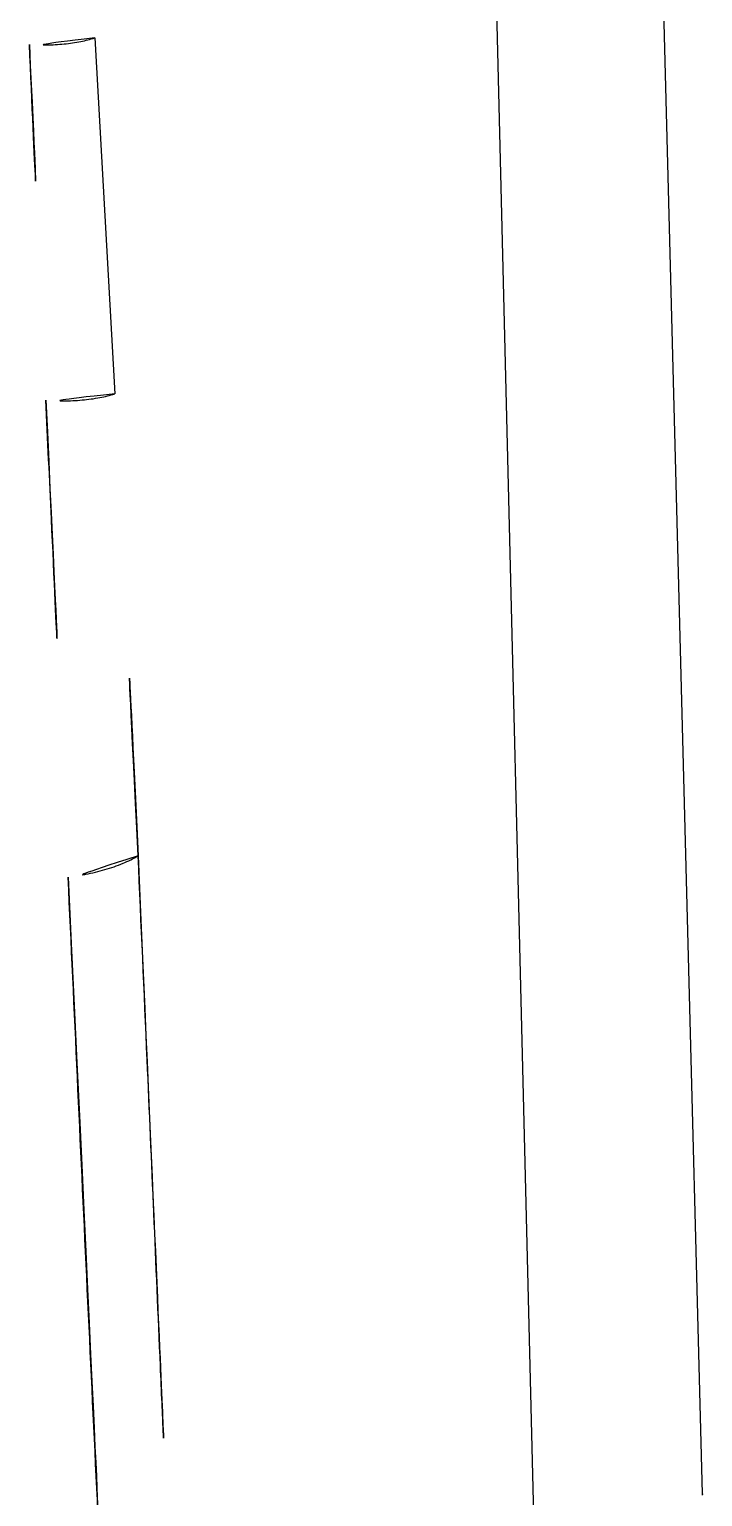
# Model space of a CAD drawing. Extents: x 16296660632 to 16296672714, y -37409619871 to -37409617455.
# Drawn here: x 16296672514 to 16296672538.5, y -37409617722.2 to -37409617668.7 of the extents above; entities that cross this region are included whole.
import ezdxf

# ---------------------------------------------------------------- set-up
doc = ezdxf.new("R2010")
doc.units = 0
doc.header["$LTSCALE"] = 10
doc.header["$MEASUREMENT"] = 0
doc.layers.get('0').update_dxf_attribs({"linetype": 'CONTINUOUS'})

msp = doc.modelspace()

# ---------------------------------------------------------------- linework, layer by layer
at = {"color": 7, "linetype": 'Continuous'}
for p, q in [((16296672535.799391, -37409617617.862923), (16296672538.52655, -37409617722.062447)), ((16296672538.541401, -37409617722.062073), (16296672535.810619, -37409617617.827393)), ((16296672532.439951, -37409617724.912567), (16296672529.860439, -37409617620.640701)), ((16296672516.375851, -37409617668.981163), (16296672517.102909, -37409617681.957138)), ((16296672538.52655, -37409617722.062447), (16296672538.52758, -37409617722.10173))]:
    msp.add_line(p, q, dxfattribs=at)
msp.add_arc((16296670589.166149, -37409617787.830269), 1930.841598, 2.642965167, 3.143246343, dxfattribs=at)
msp.add_open_spline([(16296672513.990999, -37409617669.222069), (16296672514.19025, -37409617673.543221), (16296672514.391411, -37409617677.864281), (16296672514.592291, -37409617682.185364)], degree=3, dxfattribs=at)
for points, knots in [([(16296672516.37603, -37409617668.981194), (16296672516.210871, -37409617669.037178), (16296672515.840549, -37409617669.127388), (16296672515.24934, -37409617669.211288), (16296672514.62092, -37409617669.247887), (16296672514.197001, -37409617669.237938), (16296672513.990999, -37409617669.222069)], [0, 0, 0, 0, 0.217121077, 0.472922014, 0.742761424, 1, 1, 1, 1]), ([(16296672514.592649, -37409617682.185059), (16296672514.6614, -37409617683.632339), (16296672514.93442, -37409617689.431023), (16296672515.20159, -37409617695.229988), (16296672515.405649, -37409617699.581413)], [0, 0, 0, 0, 0.249592111, 1, 1, 1, 1]), ([(16296672517.10309, -37409617681.957169), (16296672516.92782, -37409617682.016373), (16296672516.533859, -37409617682.110031), (16296672515.90699, -37409617682.193687), (16296672515.246799, -37409617682.224586), (16296672514.804541, -37409617682.206863), (16296672514.592291, -37409617682.185364)], [0, 0, 0, 0, 0.218893507, 0.477346695, 0.74756669, 1, 1, 1, 1]), ([(16296672517.953859, -37409617698.795731), (16296672517.78186, -37409617698.906326), (16296672517.383789, -37409617699.096581), (16296672516.741871, -37409617699.313751), (16296672516.070801, -37409617699.476807), (16296672515.62084, -37409617699.551773), (16296672515.405849, -37409617699.581367)], [0, 0, 0, 0, 0.228692741, 0.490197995, 0.757287166, 1, 1, 1, 1]), ([(16296672517.95715, -37409617698.794868), (16296672518.069521, -37409617701.274773), (16296672518.34654, -37409617707.476151), (16296672518.768999, -37409617717.399239), (16296672519.093269, -37409617724.841797), (16296672519.25947, -37409617728.562592)], [0, 0, 0, 0, 0.249942717, 0.625001994, 1, 1, 1, 1]), ([(16296672515.405649, -37409617699.581413), (16296672515.519529, -37409617702.006821), (16296672515.743349, -37409617706.859283), (16296672516.082689, -37409617714.138947), (16296672516.42971, -37409617721.419487), (16296672516.665331, -37409617726.273064), (16296672516.78639, -37409617728.699364)], [0, 0, 0, 0, 0.249883508, 0.499914637, 0.749990167, 1, 1, 1, 1]), ([(16296672538.54142, -37409617722.062073), (16296672538.5415, -37409617722.065376), (16296672538.540501, -37409617722.079597), (16296672538.533831, -37409617722.092934), (16296672538.52747, -37409617722.10173)], [0, 0, 0, 0, 0.233742583, 1, 1, 1, 1])]:
    msp.add_open_spline(points, degree=3, knots=knots, dxfattribs=at)

doc.saveas('drawing.dxf')
